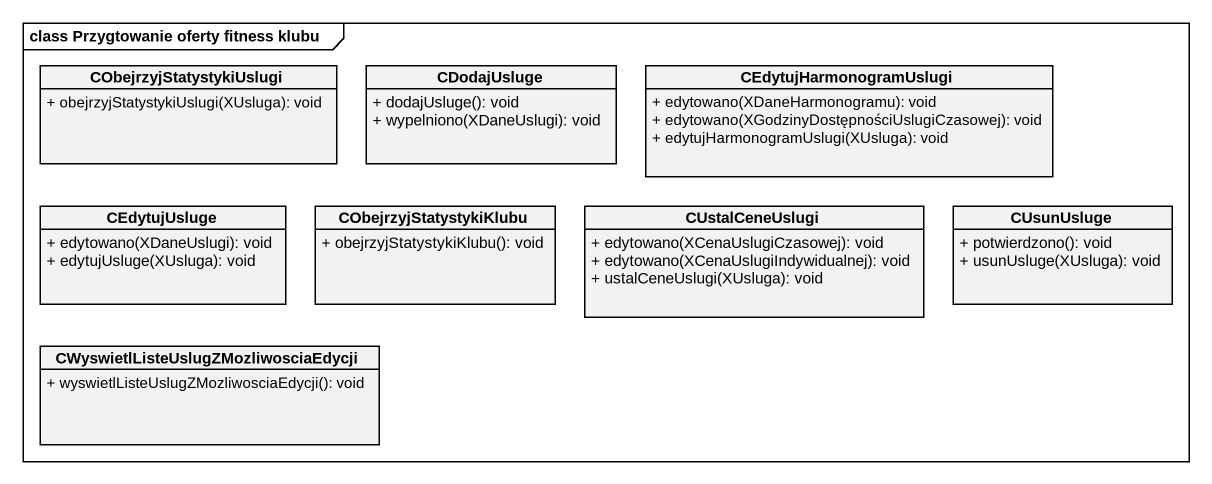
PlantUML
@startuml
mainframe class Przygtowanie oferty fitness klubu
hide circle
hide empty members
skinparam classAttributeIconSize 0
class CObejrzyjStatystykiUslugi {
  + obejrzyjStatystykiUslugi(XUsluga): void
}
class CDodajUsluge {
  + dodajUsluge(): void
  + wypelniono(XDaneUslugi): void
}
class CEdytujHarmonogramUslugi {
  + edytowano(XDaneHarmonogramu): void
  + edytowano(XGodzinyDostępnościUslugiCzasowej): void
  + edytujHarmonogramUslugi(XUsluga): void
}
class CEdytujUsluge {
  + edytowano(XDaneUslugi): void
  + edytujUsluge(XUsluga): void
}
class CObejrzyjStatystykiKlubu {
  + obejrzyjStatystykiKlubu(): void
}
class CUstalCeneUslugi {
  + edytowano(XCenaUslugiCzasowej): void
  + edytowano(XCenaUslugiIndywidualnej): void
  + ustalCeneUslugi(XUsluga): void
}
class CUsunUsluge {
  + potwierdzono(): void
  + usunUsluge(XUsluga): void
}
class "CWyswietlListeUslugZMozliwosciaEdycji" as CWyswietlListeUslugZMozliwos {
  + wyswietlListeUslugZMozliwosciaEdycji(): void
}
@enduml
